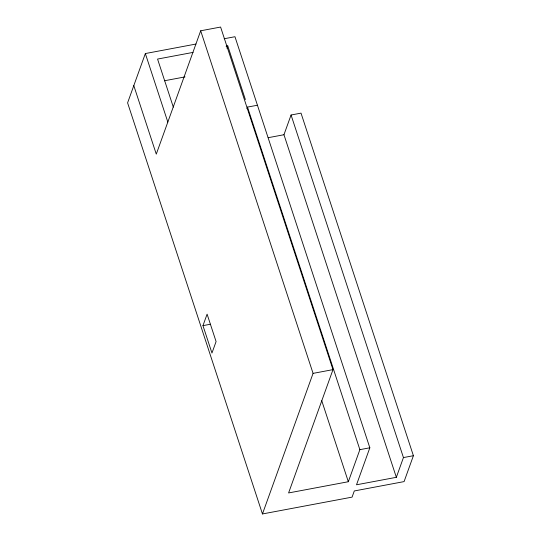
<?xml version="1.0" encoding="UTF-8"?>
<svg xmlns="http://www.w3.org/2000/svg" width="541" height="541" viewBox="0 0 541 541"><rect width="100%" height="100%" fill="white"/><g stroke="black" fill="none" stroke-linecap="round" stroke-linejoin="round"><path stroke-width="0.81" d="M195.964 44.044L145.346 53.552L127.595 102.858L262.459 513.95L352.076 497.125L354.294 490.958L404.08 481.605L413.405 455.711L301.019 113.13L291.065 115.003L283.957 134.729L396.343 477.311L356.512 484.79L369.834 447.792L234.963 36.72L224.177 38.749M257.442 105.238L247.494 107.084L359.873 449.666L348.33 481.727L288.59 492.946L332.986 369.631L220.6 27.05L200.684 30.79L156.281 154.131L133.803 85.613M226.929 48.19L227.761 45.884L226.111 46.188M246.926 108.653L247.494 107.084M202.963 325.641L207.095 314.159L216.089 341.567L211.957 353.043L202.963 325.641L210.435 324.235M262.459 513.95L313.07 373.371L200.684 30.79M396.343 477.311L403.444 457.578L291.065 115.003M193.069 52.396L157.559 59.064L173.323 107.132M164.369 80.778L185.015 76.903M268.194 137.691L283.957 134.729M313.07 373.371L332.986 369.631M359.873 449.666L369.834 447.792M403.444 457.578L413.405 455.711M227.761 45.884L245.371 99.551M321.746 400.698L348.33 481.727M145.346 53.552L167.825 122.07"/></g></svg>
